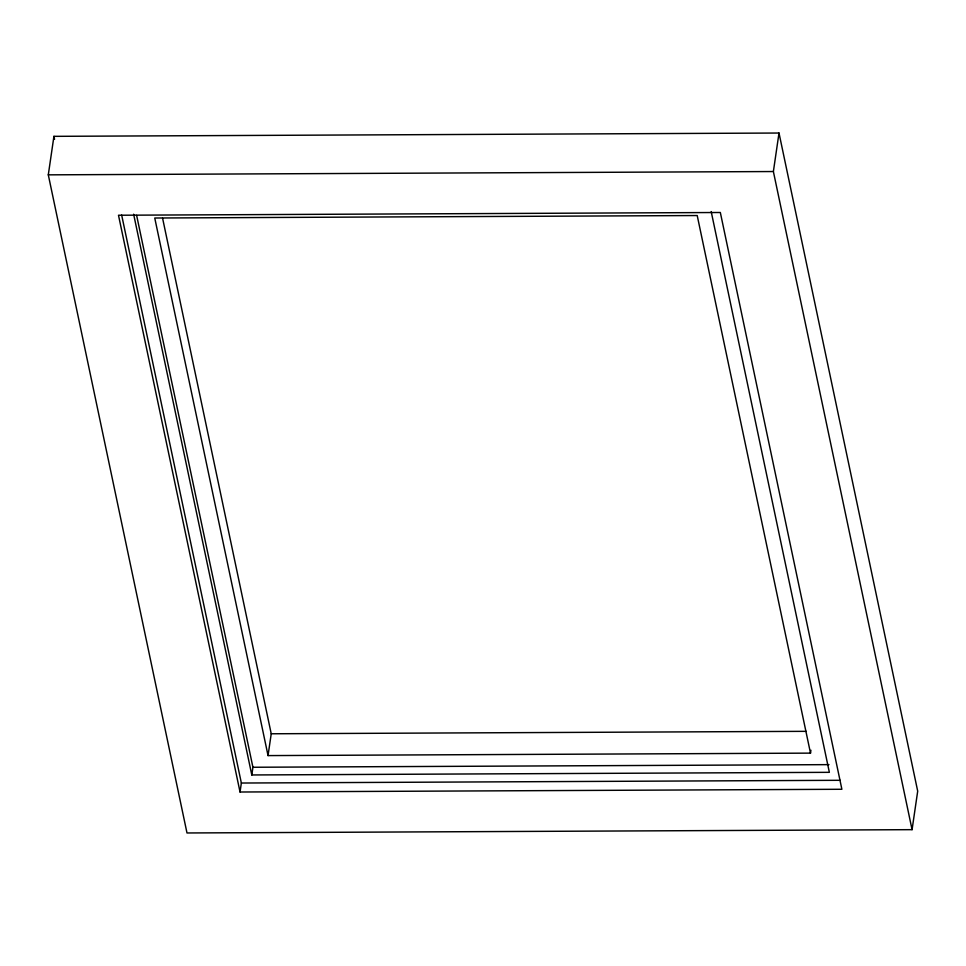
<?xml version="1.0" encoding="UTF-8"?>
<svg xmlns="http://www.w3.org/2000/svg" width="966" height="966" viewBox="0 0 966 966"><rect width="100%" height="100%" fill="white"/><g stroke="black" fill="none" stroke-linecap="round" stroke-linejoin="round"><path stroke-width="1.45" d="M48.3 174.846L53.927 136.339L779.007 133.03L917.7 791.154L912.073 829.661L186.993 832.97L48.3 174.846L773.38 171.537L912.073 829.661M240.039 792.011L118.492 215.237L720.334 212.496L841.881 789.27L240.039 792.011L241.355 783.028L121.668 215.104M711.193 211.578L829.359 772.329L251.8 774.961L252.923 767.258L136.629 215.358M810.921 750.22L810.498 753.13L268.041 755.593L271.229 733.774L162.614 218.34M773.38 171.537L779.007 133.03M271.229 733.774L806.151 731.334M252.923 767.258L828.985 764.637M241.355 783.028L840.178 780.299M810.498 753.13L697.211 215.539L154.753 218.014L268.041 755.593M133.634 214.21L251.8 774.961M53.927 136.339L54.555 139.285"/></g></svg>
